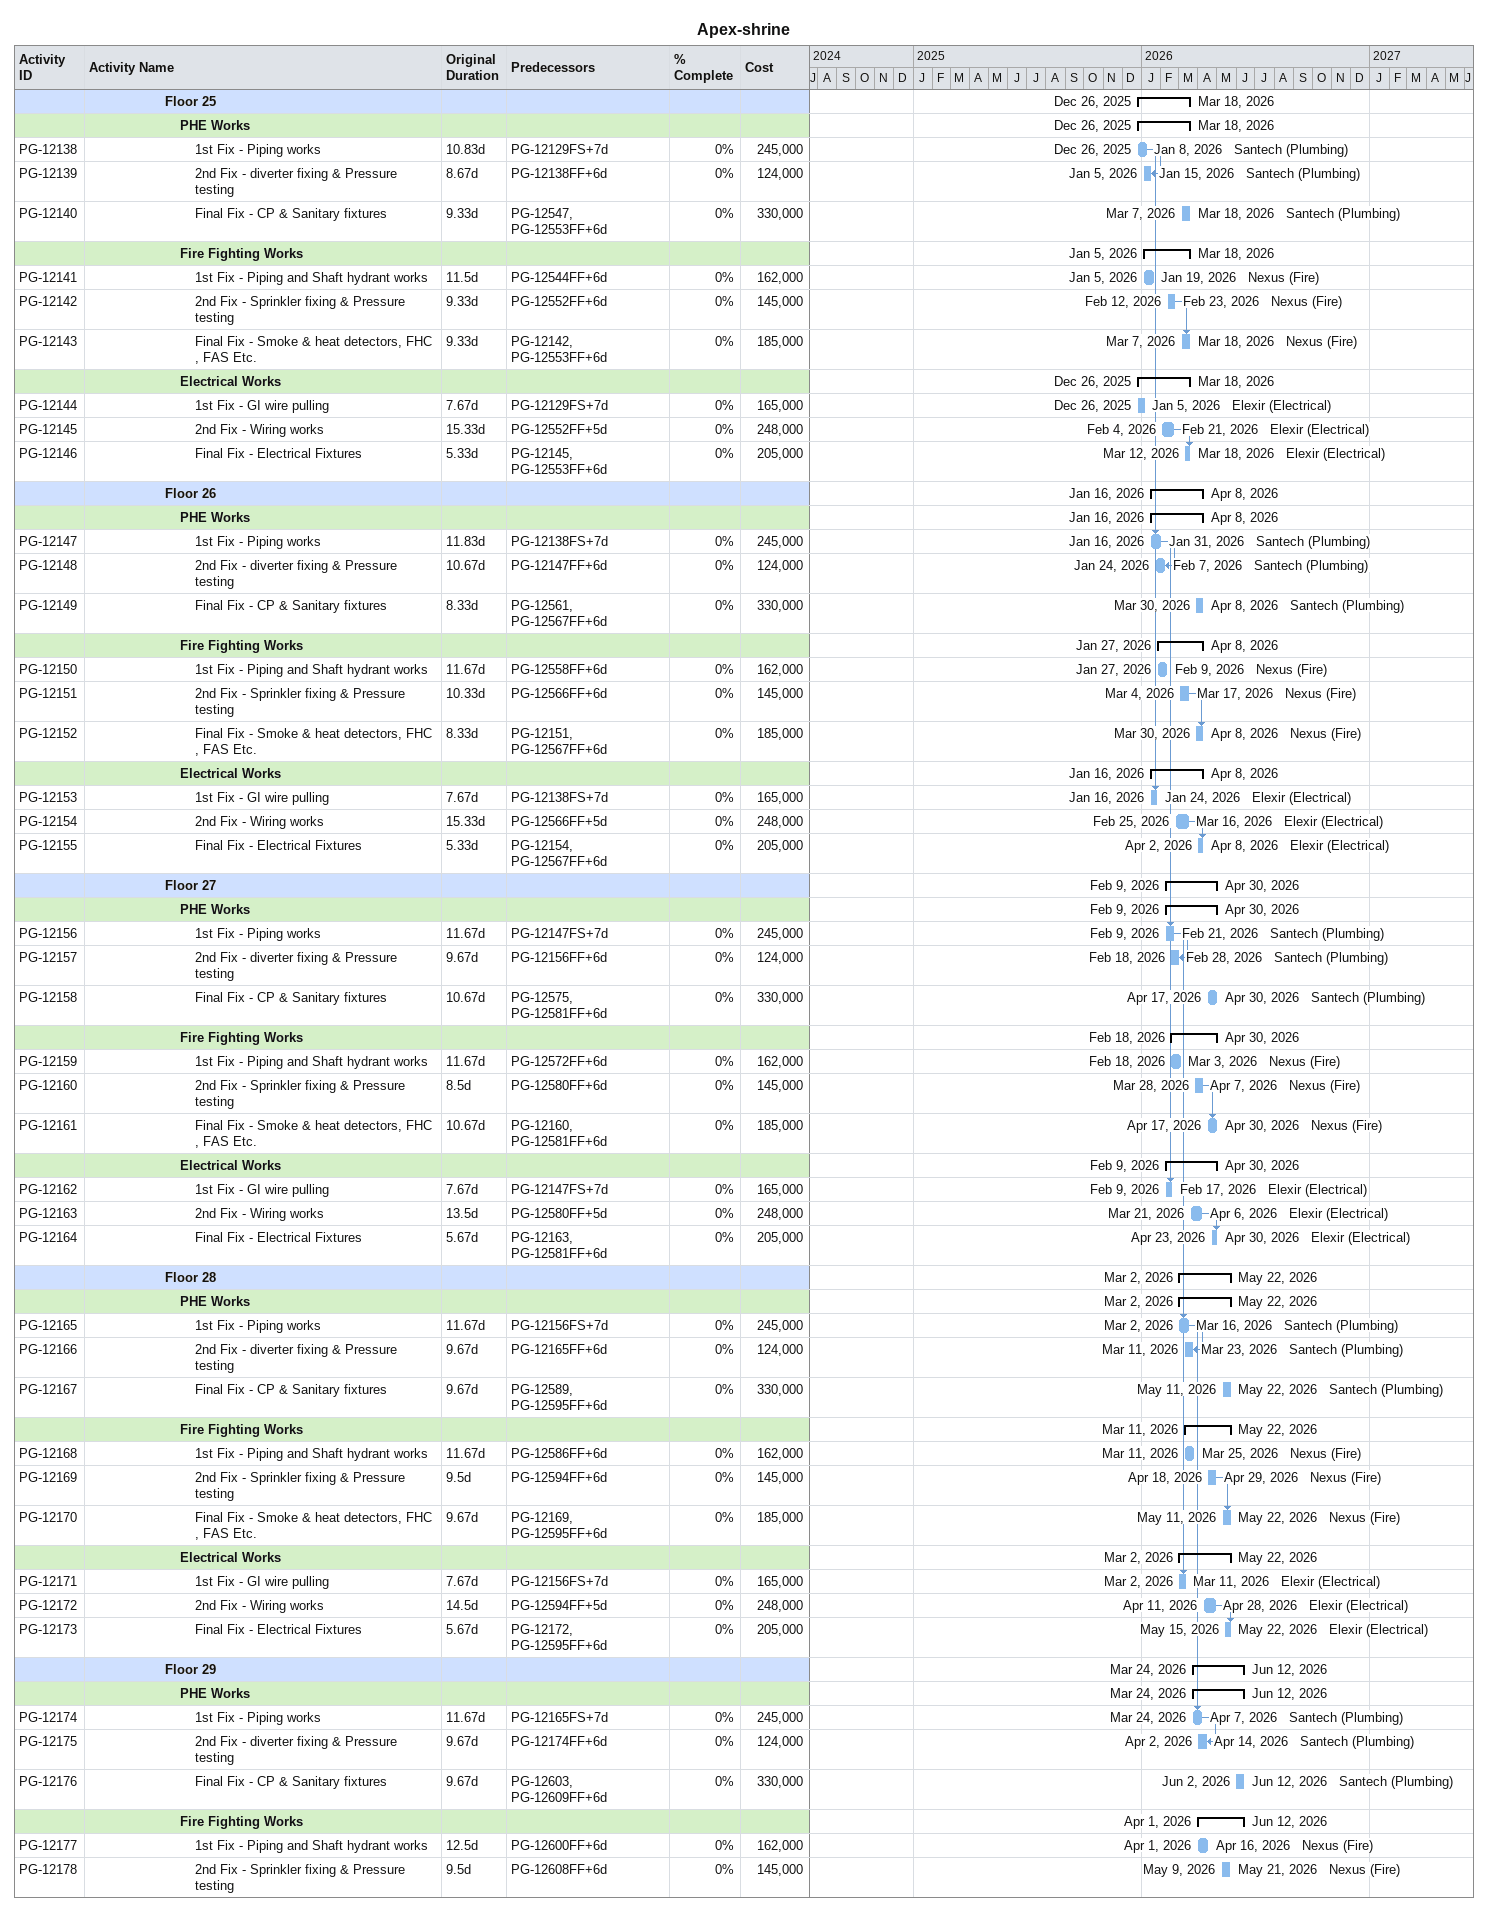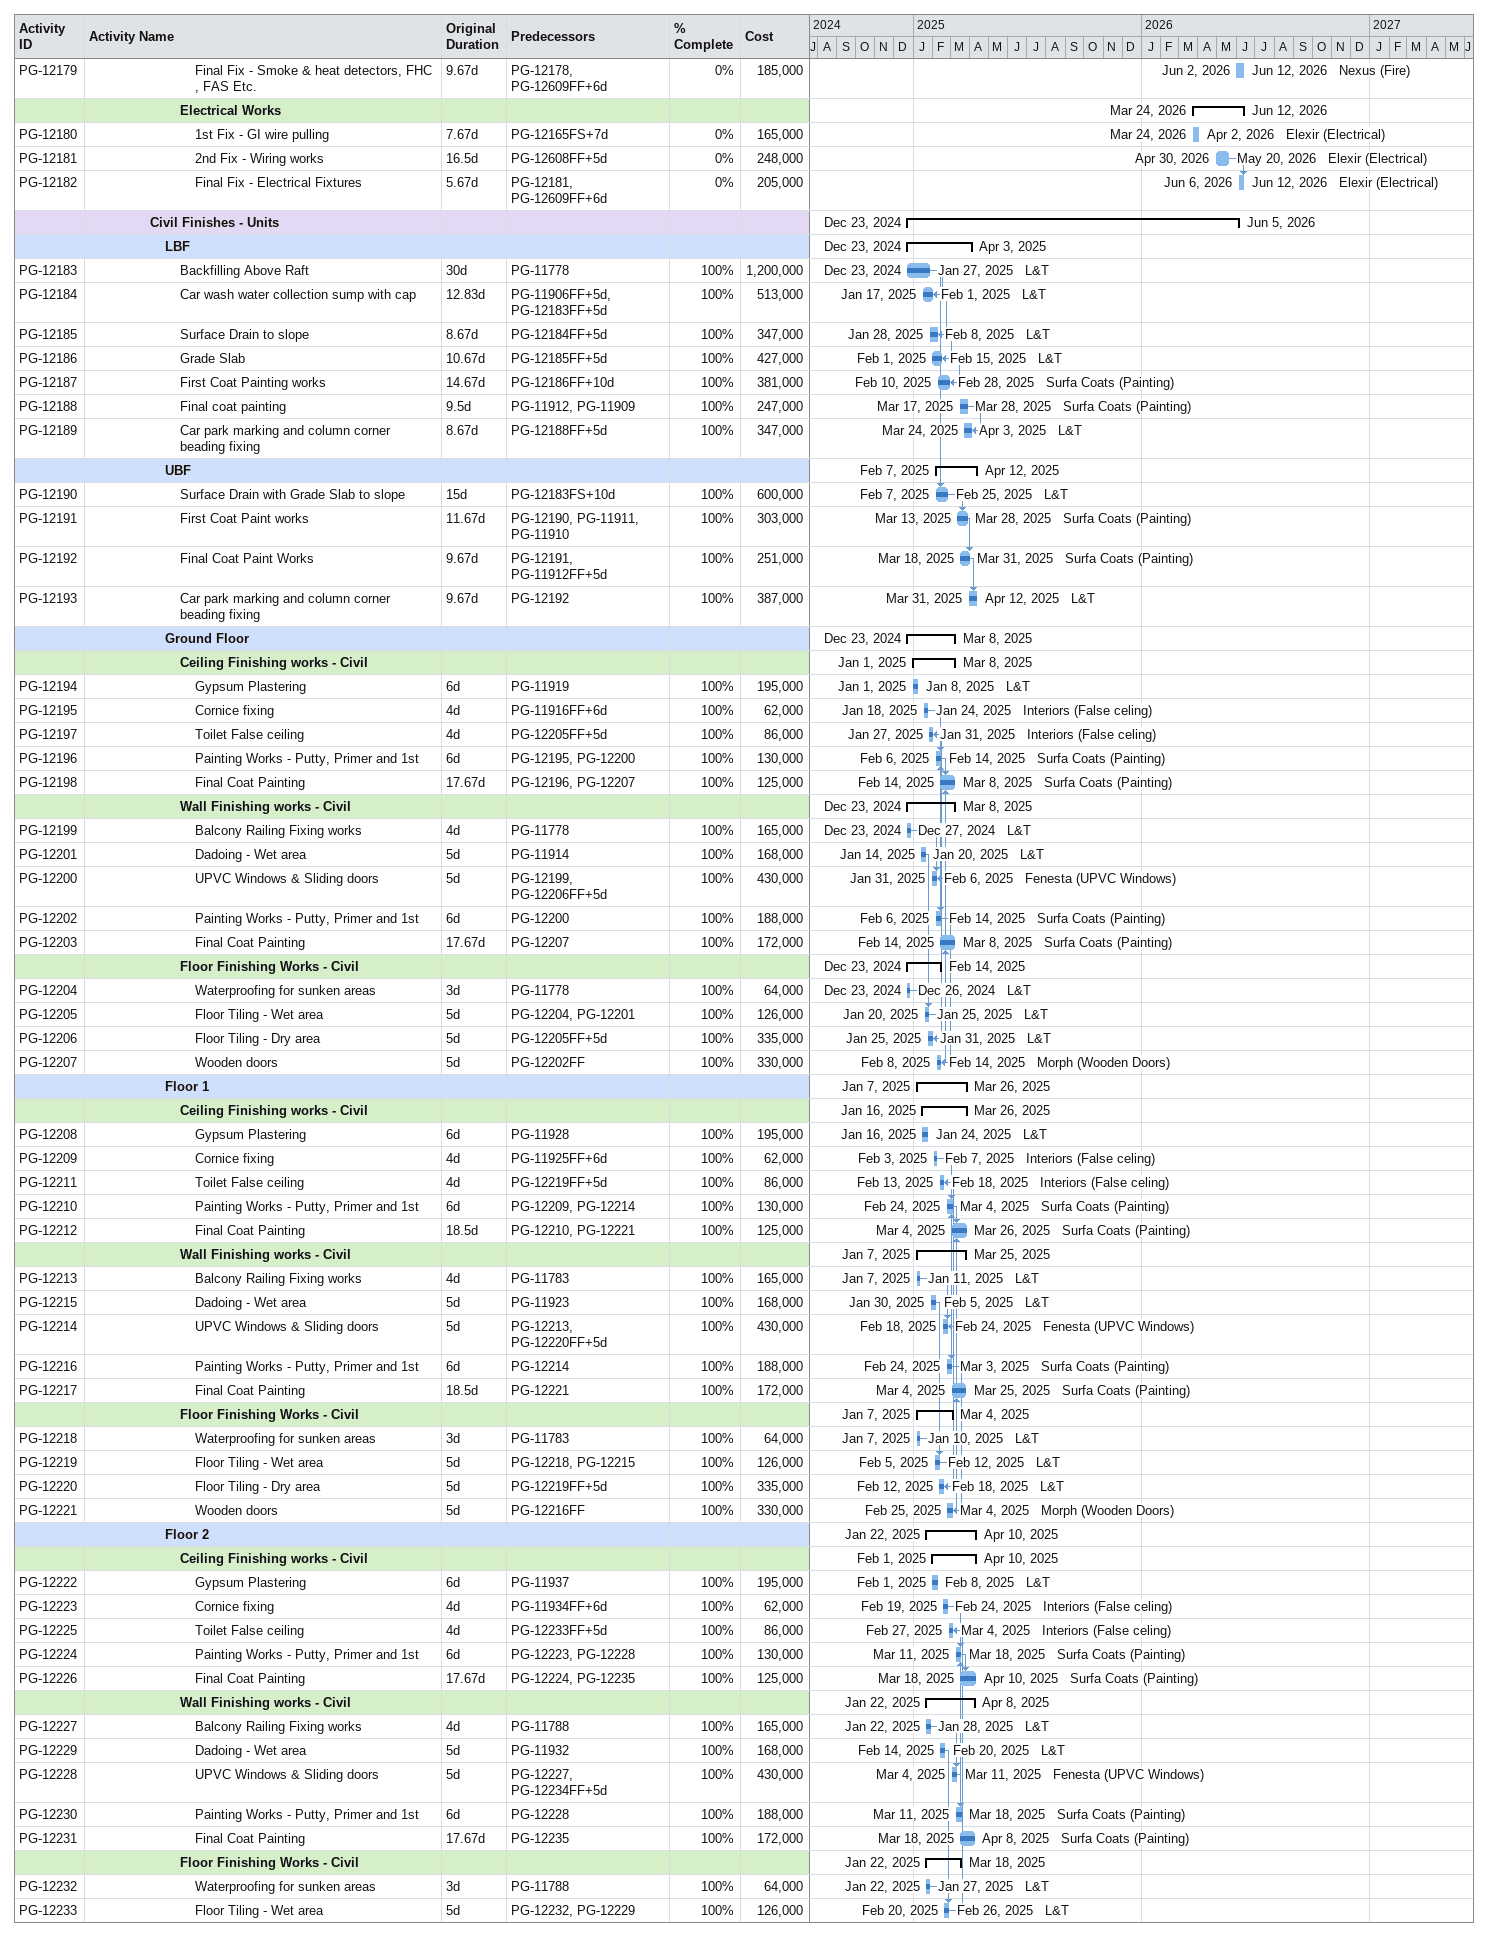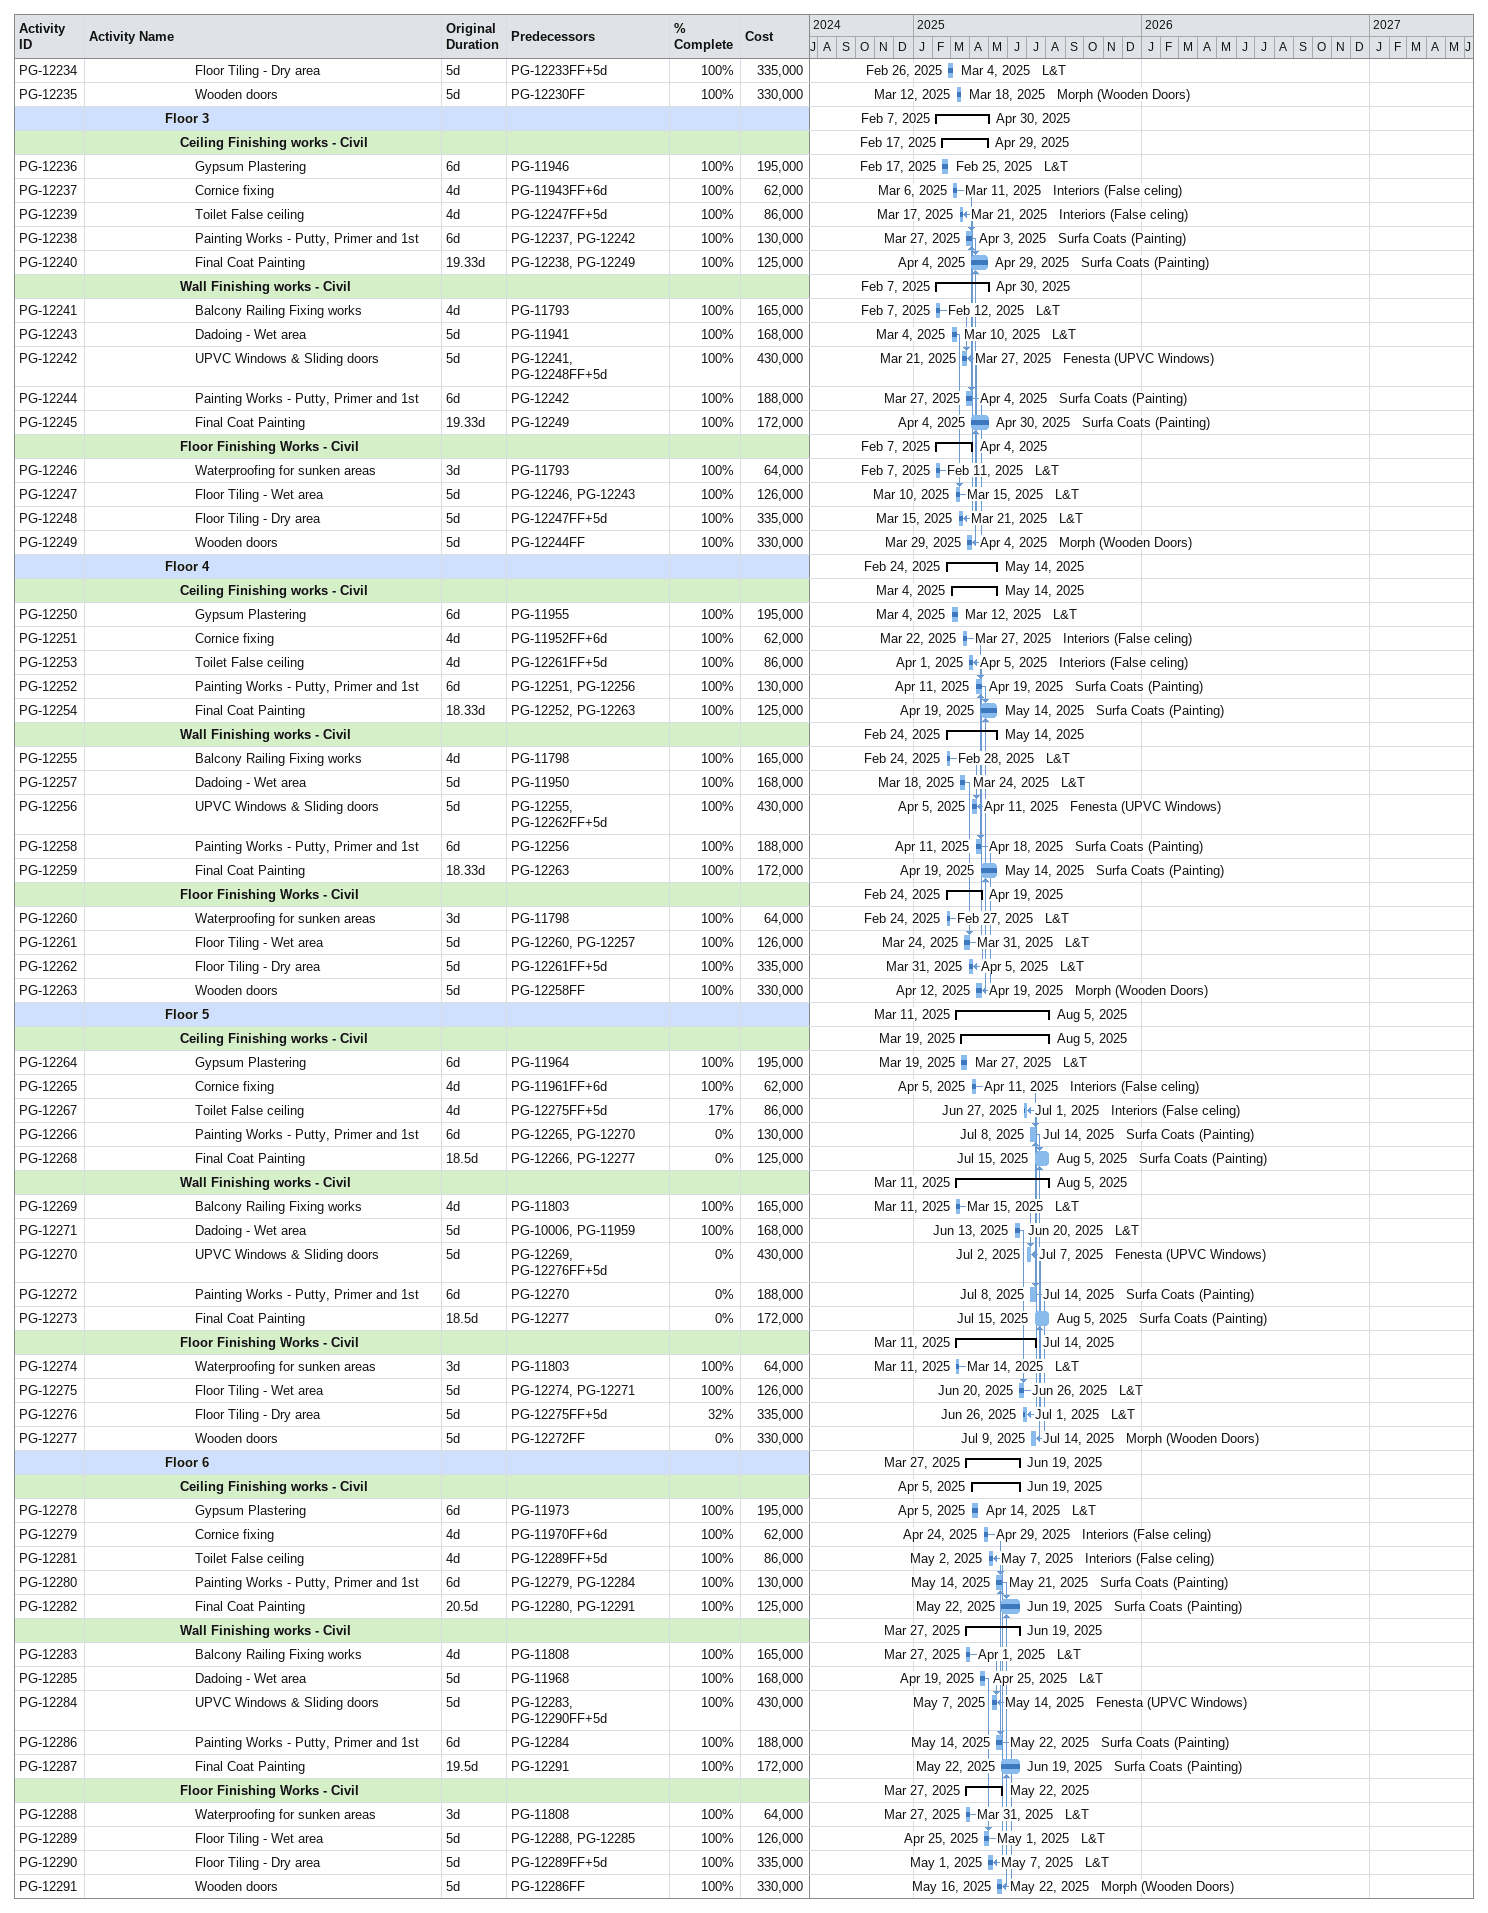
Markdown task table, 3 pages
Apex-shrine

| ID | Level | Task | Original duration | Start | Finish | Predecessors | Resources | % complete | Cost |
|---|---|---|---|---|---|---|---|---|---|
|  | 6 | **Floor 25** |  | 2025-12-26 | 2026-03-18 |  |  |  |  |
|  | 7 | **PHE Works** |  | 2025-12-26 | 2026-03-18 |  |  |  |  |
| PG-12138 | 8 | 1st Fix - Piping works | 10.83d | 2025-12-26 | 2026-01-08 | PG-12129FS+7d | Santech (Plumbing) | 0 | 245000 |
| PG-12139 | 8 | 2nd Fix - diverter fixing & Pressure testing | 8.67d | 2026-01-05 | 2026-01-15 | PG-12138FF+6d | Santech (Plumbing) | 0 | 124000 |
| PG-12140 | 8 | Final Fix - CP & Sanitary fixtures | 9.33d | 2026-03-07 | 2026-03-18 | PG-12547, PG-12553FF+6d | Santech (Plumbing) | 0 | 330000 |
|  | 7 | **Fire Fighting Works** |  | 2026-01-05 | 2026-03-18 |  |  |  |  |
| PG-12141 | 8 | 1st Fix - Piping and Shaft hydrant works | 11.5d | 2026-01-05 | 2026-01-19 | PG-12544FF+6d | Nexus (Fire) | 0 | 162000 |
| PG-12142 | 8 | 2nd Fix - Sprinkler fixing & Pressure testing | 9.33d | 2026-02-12 | 2026-02-23 | PG-12552FF+6d | Nexus (Fire) | 0 | 145000 |
| PG-12143 | 8 | Final Fix - Smoke & heat detectors, FHC , FAS Etc. | 9.33d | 2026-03-07 | 2026-03-18 | PG-12142, PG-12553FF+6d | Nexus (Fire) | 0 | 185000 |
|  | 7 | **Electrical Works** |  | 2025-12-26 | 2026-03-18 |  |  |  |  |
| PG-12144 | 8 | 1st Fix - GI wire pulling | 7.67d | 2025-12-26 | 2026-01-05 | PG-12129FS+7d | Elexir (Electrical) | 0 | 165000 |
| PG-12145 | 8 | 2nd Fix - Wiring works | 15.33d | 2026-02-04 | 2026-02-21 | PG-12552FF+5d | Elexir (Electrical) | 0 | 248000 |
| PG-12146 | 8 | Final Fix - Electrical Fixtures | 5.33d | 2026-03-12 | 2026-03-18 | PG-12145, PG-12553FF+6d | Elexir (Electrical) | 0 | 205000 |
|  | 6 | **Floor 26** |  | 2026-01-16 | 2026-04-08 |  |  |  |  |
|  | 7 | **PHE Works** |  | 2026-01-16 | 2026-04-08 |  |  |  |  |
| PG-12147 | 8 | 1st Fix - Piping works | 11.83d | 2026-01-16 | 2026-01-31 | PG-12138FS+7d | Santech (Plumbing) | 0 | 245000 |
| PG-12148 | 8 | 2nd Fix - diverter fixing & Pressure testing | 10.67d | 2026-01-24 | 2026-02-07 | PG-12147FF+6d | Santech (Plumbing) | 0 | 124000 |
| PG-12149 | 8 | Final Fix - CP & Sanitary fixtures | 8.33d | 2026-03-30 | 2026-04-08 | PG-12561, PG-12567FF+6d | Santech (Plumbing) | 0 | 330000 |
|  | 7 | **Fire Fighting Works** |  | 2026-01-27 | 2026-04-08 |  |  |  |  |
| PG-12150 | 8 | 1st Fix - Piping and Shaft hydrant works | 11.67d | 2026-01-27 | 2026-02-09 | PG-12558FF+6d | Nexus (Fire) | 0 | 162000 |
| PG-12151 | 8 | 2nd Fix - Sprinkler fixing & Pressure testing | 10.33d | 2026-03-04 | 2026-03-17 | PG-12566FF+6d | Nexus (Fire) | 0 | 145000 |
| PG-12152 | 8 | Final Fix - Smoke & heat detectors, FHC , FAS Etc. | 8.33d | 2026-03-30 | 2026-04-08 | PG-12151, PG-12567FF+6d | Nexus (Fire) | 0 | 185000 |
|  | 7 | **Electrical Works** |  | 2026-01-16 | 2026-04-08 |  |  |  |  |
| PG-12153 | 8 | 1st Fix - GI wire pulling | 7.67d | 2026-01-16 | 2026-01-24 | PG-12138FS+7d | Elexir (Electrical) | 0 | 165000 |
| PG-12154 | 8 | 2nd Fix - Wiring works | 15.33d | 2026-02-25 | 2026-03-16 | PG-12566FF+5d | Elexir (Electrical) | 0 | 248000 |
| PG-12155 | 8 | Final Fix - Electrical Fixtures | 5.33d | 2026-04-02 | 2026-04-08 | PG-12154, PG-12567FF+6d | Elexir (Electrical) | 0 | 205000 |
|  | 6 | **Floor 27** |  | 2026-02-09 | 2026-04-30 |  |  |  |  |
|  | 7 | **PHE Works** |  | 2026-02-09 | 2026-04-30 |  |  |  |  |
| PG-12156 | 8 | 1st Fix - Piping works | 11.67d | 2026-02-09 | 2026-02-21 | PG-12147FS+7d | Santech (Plumbing) | 0 | 245000 |
| PG-12157 | 8 | 2nd Fix - diverter fixing & Pressure testing | 9.67d | 2026-02-18 | 2026-02-28 | PG-12156FF+6d | Santech (Plumbing) | 0 | 124000 |
| PG-12158 | 8 | Final Fix - CP & Sanitary fixtures | 10.67d | 2026-04-17 | 2026-04-30 | PG-12575, PG-12581FF+6d | Santech (Plumbing) | 0 | 330000 |
|  | 7 | **Fire Fighting Works** |  | 2026-02-18 | 2026-04-30 |  |  |  |  |
| PG-12159 | 8 | 1st Fix - Piping and Shaft hydrant works | 11.67d | 2026-02-18 | 2026-03-03 | PG-12572FF+6d | Nexus (Fire) | 0 | 162000 |
| PG-12160 | 8 | 2nd Fix - Sprinkler fixing & Pressure testing | 8.5d | 2026-03-28 | 2026-04-07 | PG-12580FF+6d | Nexus (Fire) | 0 | 145000 |
| PG-12161 | 8 | Final Fix - Smoke & heat detectors, FHC , FAS Etc. | 10.67d | 2026-04-17 | 2026-04-30 | PG-12160, PG-12581FF+6d | Nexus (Fire) | 0 | 185000 |
|  | 7 | **Electrical Works** |  | 2026-02-09 | 2026-04-30 |  |  |  |  |
| PG-12162 | 8 | 1st Fix - GI wire pulling | 7.67d | 2026-02-09 | 2026-02-17 | PG-12147FS+7d | Elexir (Electrical) | 0 | 165000 |
| PG-12163 | 8 | 2nd Fix - Wiring works | 13.5d | 2026-03-21 | 2026-04-06 | PG-12580FF+5d | Elexir (Electrical) | 0 | 248000 |
| PG-12164 | 8 | Final Fix - Electrical Fixtures | 5.67d | 2026-04-23 | 2026-04-30 | PG-12163, PG-12581FF+6d | Elexir (Electrical) | 0 | 205000 |
|  | 6 | **Floor 28** |  | 2026-03-02 | 2026-05-22 |  |  |  |  |
|  | 7 | **PHE Works** |  | 2026-03-02 | 2026-05-22 |  |  |  |  |
| PG-12165 | 8 | 1st Fix - Piping works | 11.67d | 2026-03-02 | 2026-03-16 | PG-12156FS+7d | Santech (Plumbing) | 0 | 245000 |
| PG-12166 | 8 | 2nd Fix - diverter fixing & Pressure testing | 9.67d | 2026-03-11 | 2026-03-23 | PG-12165FF+6d | Santech (Plumbing) | 0 | 124000 |
| PG-12167 | 8 | Final Fix - CP & Sanitary fixtures | 9.67d | 2026-05-11 | 2026-05-22 | PG-12589, PG-12595FF+6d | Santech (Plumbing) | 0 | 330000 |
|  | 7 | **Fire Fighting Works** |  | 2026-03-11 | 2026-05-22 |  |  |  |  |
| PG-12168 | 8 | 1st Fix - Piping and Shaft hydrant works | 11.67d | 2026-03-11 | 2026-03-25 | PG-12586FF+6d | Nexus (Fire) | 0 | 162000 |
| PG-12169 | 8 | 2nd Fix - Sprinkler fixing & Pressure testing | 9.5d | 2026-04-18 | 2026-04-29 | PG-12594FF+6d | Nexus (Fire) | 0 | 145000 |
| PG-12170 | 8 | Final Fix - Smoke & heat detectors, FHC , FAS Etc. | 9.67d | 2026-05-11 | 2026-05-22 | PG-12169, PG-12595FF+6d | Nexus (Fire) | 0 | 185000 |
|  | 7 | **Electrical Works** |  | 2026-03-02 | 2026-05-22 |  |  |  |  |
| PG-12171 | 8 | 1st Fix - GI wire pulling | 7.67d | 2026-03-02 | 2026-03-11 | PG-12156FS+7d | Elexir (Electrical) | 0 | 165000 |
| PG-12172 | 8 | 2nd Fix - Wiring works | 14.5d | 2026-04-11 | 2026-04-28 | PG-12594FF+5d | Elexir (Electrical) | 0 | 248000 |
| PG-12173 | 8 | Final Fix - Electrical Fixtures | 5.67d | 2026-05-15 | 2026-05-22 | PG-12172, PG-12595FF+6d | Elexir (Electrical) | 0 | 205000 |
|  | 6 | **Floor 29** |  | 2026-03-24 | 2026-06-12 |  |  |  |  |
|  | 7 | **PHE Works** |  | 2026-03-24 | 2026-06-12 |  |  |  |  |
| PG-12174 | 8 | 1st Fix - Piping works | 11.67d | 2026-03-24 | 2026-04-07 | PG-12165FS+7d | Santech (Plumbing) | 0 | 245000 |
| PG-12175 | 8 | 2nd Fix - diverter fixing & Pressure testing | 9.67d | 2026-04-02 | 2026-04-14 | PG-12174FF+6d | Santech (Plumbing) | 0 | 124000 |
| PG-12176 | 8 | Final Fix - CP & Sanitary fixtures | 9.67d | 2026-06-02 | 2026-06-12 | PG-12603, PG-12609FF+6d | Santech (Plumbing) | 0 | 330000 |
|  | 7 | **Fire Fighting Works** |  | 2026-04-01 | 2026-06-12 |  |  |  |  |
| PG-12177 | 8 | 1st Fix - Piping and Shaft hydrant works | 12.5d | 2026-04-01 | 2026-04-16 | PG-12600FF+6d | Nexus (Fire) | 0 | 162000 |
| PG-12178 | 8 | 2nd Fix - Sprinkler fixing & Pressure testing | 9.5d | 2026-05-09 | 2026-05-21 | PG-12608FF+6d | Nexus (Fire) | 0 | 145000 |
| PG-12179 | 8 | Final Fix - Smoke & heat detectors, FHC , FAS Etc. | 9.67d | 2026-06-02 | 2026-06-12 | PG-12178, PG-12609FF+6d | Nexus (Fire) | 0 | 185000 |
|  | 7 | **Electrical Works** |  | 2026-03-24 | 2026-06-12 |  |  |  |  |
| PG-12180 | 8 | 1st Fix - GI wire pulling | 7.67d | 2026-03-24 | 2026-04-02 | PG-12165FS+7d | Elexir (Electrical) | 0 | 165000 |
| PG-12181 | 8 | 2nd Fix - Wiring works | 16.5d | 2026-04-30 | 2026-05-20 | PG-12608FF+5d | Elexir (Electrical) | 0 | 248000 |
| PG-12182 | 8 | Final Fix - Electrical Fixtures | 5.67d | 2026-06-06 | 2026-06-12 | PG-12181, PG-12609FF+6d | Elexir (Electrical) | 0 | 205000 |
|  | 5 | **Civil Finishes - Units** |  | 2024-12-23 | 2026-06-05 |  |  |  |  |
|  | 6 | **LBF** |  | 2024-12-23 | 2025-04-03 |  |  |  |  |
| PG-12183 | 7 | Backfilling Above Raft | 30d | 2024-12-23 | 2025-01-27 | PG-11778 | L&T | 100 | 1200000 |
| PG-12184 | 7 | Car wash water collection sump with cap | 12.83d | 2025-01-17 | 2025-02-01 | PG-11906FF+5d, PG-12183FF+5d | L&T | 100 | 513000 |
| PG-12185 | 7 | Surface Drain to slope | 8.67d | 2025-01-28 | 2025-02-08 | PG-12184FF+5d | L&T | 100 | 347000 |
| PG-12186 | 7 | Grade Slab | 10.67d | 2025-02-01 | 2025-02-15 | PG-12185FF+5d | L&T | 100 | 427000 |
| PG-12187 | 7 | First Coat Painting works | 14.67d | 2025-02-10 | 2025-02-28 | PG-12186FF+10d | Surfa Coats (Painting) | 100 | 381000 |
| PG-12188 | 7 | Final coat painting | 9.5d | 2025-03-17 | 2025-03-28 | PG-11912, PG-11909 | Surfa Coats (Painting) | 100 | 247000 |
| PG-12189 | 7 | Car park marking and column corner beading fixing | 8.67d | 2025-03-24 | 2025-04-03 | PG-12188FF+5d | L&T | 100 | 347000 |
|  | 6 | **UBF** |  | 2025-02-07 | 2025-04-12 |  |  |  |  |
| PG-12190 | 7 | Surface Drain with Grade Slab to slope | 15d | 2025-02-07 | 2025-02-25 | PG-12183FS+10d | L&T | 100 | 600000 |
| PG-12191 | 7 | First Coat Paint works | 11.67d | 2025-03-13 | 2025-03-28 | PG-12190, PG-11911, PG-11910 | Surfa Coats (Painting) | 100 | 303000 |
| PG-12192 | 7 | Final Coat Paint Works | 9.67d | 2025-03-18 | 2025-03-31 | PG-12191, PG-11912FF+5d | Surfa Coats (Painting) | 100 | 251000 |
| PG-12193 | 7 | Car park marking and column corner beading fixing | 9.67d | 2025-03-31 | 2025-04-12 | PG-12192 | L&T | 100 | 387000 |
|  | 6 | **Ground Floor** |  | 2024-12-23 | 2025-03-08 |  |  |  |  |
|  | 7 | **Ceiling Finishing works - Civil** |  | 2025-01-01 | 2025-03-08 |  |  |  |  |
| PG-12194 | 8 | Gypsum Plastering | 6d | 2025-01-01 | 2025-01-08 | PG-11919 | L&T | 100 | 195000 |
| PG-12195 | 8 | Cornice fixing | 4d | 2025-01-18 | 2025-01-24 | PG-11916FF+6d | Interiors (False celing) | 100 | 62000 |
| PG-12197 | 8 | Toilet False ceiling | 4d | 2025-01-27 | 2025-01-31 | PG-12205FF+5d | Interiors (False celing) | 100 | 86000 |
| PG-12196 | 8 | Painting Works - Putty, Primer and 1st | 6d | 2025-02-06 | 2025-02-14 | PG-12195, PG-12200 | Surfa Coats (Painting) | 100 | 130000 |
| PG-12198 | 8 | Final Coat Painting | 17.67d | 2025-02-14 | 2025-03-08 | PG-12196, PG-12207 | Surfa Coats (Painting) | 100 | 125000 |
|  | 7 | **Wall Finishing works - Civil** |  | 2024-12-23 | 2025-03-08 |  |  |  |  |
| PG-12199 | 8 | Balcony Railing Fixing works | 4d | 2024-12-23 | 2024-12-27 | PG-11778 | L&T | 100 | 165000 |
| PG-12201 | 8 | Dadoing - Wet area | 5d | 2025-01-14 | 2025-01-20 | PG-11914 | L&T | 100 | 168000 |
| PG-12200 | 8 | UPVC Windows & Sliding doors | 5d | 2025-01-31 | 2025-02-06 | PG-12199, PG-12206FF+5d | Fenesta (UPVC Windows) | 100 | 430000 |
| PG-12202 | 8 | Painting Works - Putty, Primer and 1st | 6d | 2025-02-06 | 2025-02-14 | PG-12200 | Surfa Coats (Painting) | 100 | 188000 |
| PG-12203 | 8 | Final Coat Painting | 17.67d | 2025-02-14 | 2025-03-08 | PG-12207 | Surfa Coats (Painting) | 100 | 172000 |
|  | 7 | **Floor Finishing Works - Civil** |  | 2024-12-23 | 2025-02-14 |  |  |  |  |
| PG-12204 | 8 | Waterproofing for sunken areas | 3d | 2024-12-23 | 2024-12-26 | PG-11778 | L&T | 100 | 64000 |
| PG-12205 | 8 | Floor Tiling - Wet area | 5d | 2025-01-20 | 2025-01-25 | PG-12204, PG-12201 | L&T | 100 | 126000 |
| PG-12206 | 8 | Floor Tiling - Dry area | 5d | 2025-01-25 | 2025-01-31 | PG-12205FF+5d | L&T | 100 | 335000 |
| PG-12207 | 8 | Wooden doors | 5d | 2025-02-08 | 2025-02-14 | PG-12202FF | Morph (Wooden Doors) | 100 | 330000 |
|  | 6 | **Floor 1** |  | 2025-01-07 | 2025-03-26 |  |  |  |  |
|  | 7 | **Ceiling Finishing works - Civil** |  | 2025-01-16 | 2025-03-26 |  |  |  |  |
| PG-12208 | 8 | Gypsum Plastering | 6d | 2025-01-16 | 2025-01-24 | PG-11928 | L&T | 100 | 195000 |
| PG-12209 | 8 | Cornice fixing | 4d | 2025-02-03 | 2025-02-07 | PG-11925FF+6d | Interiors (False celing) | 100 | 62000 |
| PG-12211 | 8 | Toilet False ceiling | 4d | 2025-02-13 | 2025-02-18 | PG-12219FF+5d | Interiors (False celing) | 100 | 86000 |
| PG-12210 | 8 | Painting Works - Putty, Primer and 1st | 6d | 2025-02-24 | 2025-03-04 | PG-12209, PG-12214 | Surfa Coats (Painting) | 100 | 130000 |
| PG-12212 | 8 | Final Coat Painting | 18.5d | 2025-03-04 | 2025-03-26 | PG-12210, PG-12221 | Surfa Coats (Painting) | 100 | 125000 |
|  | 7 | **Wall Finishing works - Civil** |  | 2025-01-07 | 2025-03-25 |  |  |  |  |
| PG-12213 | 8 | Balcony Railing Fixing works | 4d | 2025-01-07 | 2025-01-11 | PG-11783 | L&T | 100 | 165000 |
| PG-12215 | 8 | Dadoing - Wet area | 5d | 2025-01-30 | 2025-02-05 | PG-11923 | L&T | 100 | 168000 |
| PG-12214 | 8 | UPVC Windows & Sliding doors | 5d | 2025-02-18 | 2025-02-24 | PG-12213, PG-12220FF+5d | Fenesta (UPVC Windows) | 100 | 430000 |
| PG-12216 | 8 | Painting Works - Putty, Primer and 1st | 6d | 2025-02-24 | 2025-03-03 | PG-12214 | Surfa Coats (Painting) | 100 | 188000 |
| PG-12217 | 8 | Final Coat Painting | 18.5d | 2025-03-04 | 2025-03-25 | PG-12221 | Surfa Coats (Painting) | 100 | 172000 |
|  | 7 | **Floor Finishing Works - Civil** |  | 2025-01-07 | 2025-03-04 |  |  |  |  |
| PG-12218 | 8 | Waterproofing for sunken areas | 3d | 2025-01-07 | 2025-01-10 | PG-11783 | L&T | 100 | 64000 |
| PG-12219 | 8 | Floor Tiling - Wet area | 5d | 2025-02-05 | 2025-02-12 | PG-12218, PG-12215 | L&T | 100 | 126000 |
| PG-12220 | 8 | Floor Tiling - Dry area | 5d | 2025-02-12 | 2025-02-18 | PG-12219FF+5d | L&T | 100 | 335000 |
| PG-12221 | 8 | Wooden doors | 5d | 2025-02-25 | 2025-03-04 | PG-12216FF | Morph (Wooden Doors) | 100 | 330000 |
|  | 6 | **Floor 2** |  | 2025-01-22 | 2025-04-10 |  |  |  |  |
|  | 7 | **Ceiling Finishing works - Civil** |  | 2025-02-01 | 2025-04-10 |  |  |  |  |
| PG-12222 | 8 | Gypsum Plastering | 6d | 2025-02-01 | 2025-02-08 | PG-11937 | L&T | 100 | 195000 |
| PG-12223 | 8 | Cornice fixing | 4d | 2025-02-19 | 2025-02-24 | PG-11934FF+6d | Interiors (False celing) | 100 | 62000 |
| PG-12225 | 8 | Toilet False ceiling | 4d | 2025-02-27 | 2025-03-04 | PG-12233FF+5d | Interiors (False celing) | 100 | 86000 |
| PG-12224 | 8 | Painting Works - Putty, Primer and 1st | 6d | 2025-03-11 | 2025-03-18 | PG-12223, PG-12228 | Surfa Coats (Painting) | 100 | 130000 |
| PG-12226 | 8 | Final Coat Painting | 17.67d | 2025-03-18 | 2025-04-10 | PG-12224, PG-12235 | Surfa Coats (Painting) | 100 | 125000 |
|  | 7 | **Wall Finishing works - Civil** |  | 2025-01-22 | 2025-04-08 |  |  |  |  |
| PG-12227 | 8 | Balcony Railing Fixing works | 4d | 2025-01-22 | 2025-01-28 | PG-11788 | L&T | 100 | 165000 |
| PG-12229 | 8 | Dadoing - Wet area | 5d | 2025-02-14 | 2025-02-20 | PG-11932 | L&T | 100 | 168000 |
| PG-12228 | 8 | UPVC Windows & Sliding doors | 5d | 2025-03-04 | 2025-03-11 | PG-12227, PG-12234FF+5d | Fenesta (UPVC Windows) | 100 | 430000 |
| PG-12230 | 8 | Painting Works - Putty, Primer and 1st | 6d | 2025-03-11 | 2025-03-18 | PG-12228 | Surfa Coats (Painting) | 100 | 188000 |
| PG-12231 | 8 | Final Coat Painting | 17.67d | 2025-03-18 | 2025-04-08 | PG-12235 | Surfa Coats (Painting) | 100 | 172000 |
|  | 7 | **Floor Finishing Works - Civil** |  | 2025-01-22 | 2025-03-18 |  |  |  |  |
| PG-12232 | 8 | Waterproofing for sunken areas | 3d | 2025-01-22 | 2025-01-27 | PG-11788 | L&T | 100 | 64000 |
| PG-12233 | 8 | Floor Tiling - Wet area | 5d | 2025-02-20 | 2025-02-26 | PG-12232, PG-12229 | L&T | 100 | 126000 |
| PG-12234 | 8 | Floor Tiling - Dry area | 5d | 2025-02-26 | 2025-03-04 | PG-12233FF+5d | L&T | 100 | 335000 |
| PG-12235 | 8 | Wooden doors | 5d | 2025-03-12 | 2025-03-18 | PG-12230FF | Morph (Wooden Doors) | 100 | 330000 |
|  | 6 | **Floor 3** |  | 2025-02-07 | 2025-04-30 |  |  |  |  |
|  | 7 | **Ceiling Finishing works - Civil** |  | 2025-02-17 | 2025-04-29 |  |  |  |  |
| PG-12236 | 8 | Gypsum Plastering | 6d | 2025-02-17 | 2025-02-25 | PG-11946 | L&T | 100 | 195000 |
| PG-12237 | 8 | Cornice fixing | 4d | 2025-03-06 | 2025-03-11 | PG-11943FF+6d | Interiors (False celing) | 100 | 62000 |
| PG-12239 | 8 | Toilet False ceiling | 4d | 2025-03-17 | 2025-03-21 | PG-12247FF+5d | Interiors (False celing) | 100 | 86000 |
| PG-12238 | 8 | Painting Works - Putty, Primer and 1st | 6d | 2025-03-27 | 2025-04-03 | PG-12237, PG-12242 | Surfa Coats (Painting) | 100 | 130000 |
| PG-12240 | 8 | Final Coat Painting | 19.33d | 2025-04-04 | 2025-04-29 | PG-12238, PG-12249 | Surfa Coats (Painting) | 100 | 125000 |
|  | 7 | **Wall Finishing works - Civil** |  | 2025-02-07 | 2025-04-30 |  |  |  |  |
| PG-12241 | 8 | Balcony Railing Fixing works | 4d | 2025-02-07 | 2025-02-12 | PG-11793 | L&T | 100 | 165000 |
| PG-12243 | 8 | Dadoing - Wet area | 5d | 2025-03-04 | 2025-03-10 | PG-11941 | L&T | 100 | 168000 |
| PG-12242 | 8 | UPVC Windows & Sliding doors | 5d | 2025-03-21 | 2025-03-27 | PG-12241, PG-12248FF+5d | Fenesta (UPVC Windows) | 100 | 430000 |
| PG-12244 | 8 | Painting Works - Putty, Primer and 1st | 6d | 2025-03-27 | 2025-04-04 | PG-12242 | Surfa Coats (Painting) | 100 | 188000 |
| PG-12245 | 8 | Final Coat Painting | 19.33d | 2025-04-04 | 2025-04-30 | PG-12249 | Surfa Coats (Painting) | 100 | 172000 |
|  | 7 | **Floor Finishing Works - Civil** |  | 2025-02-07 | 2025-04-04 |  |  |  |  |
| PG-12246 | 8 | Waterproofing for sunken areas | 3d | 2025-02-07 | 2025-02-11 | PG-11793 | L&T | 100 | 64000 |
| PG-12247 | 8 | Floor Tiling - Wet area | 5d | 2025-03-10 | 2025-03-15 | PG-12246, PG-12243 | L&T | 100 | 126000 |
| PG-12248 | 8 | Floor Tiling - Dry area | 5d | 2025-03-15 | 2025-03-21 | PG-12247FF+5d | L&T | 100 | 335000 |
| PG-12249 | 8 | Wooden doors | 5d | 2025-03-29 | 2025-04-04 | PG-12244FF | Morph (Wooden Doors) | 100 | 330000 |
|  | 6 | **Floor 4** |  | 2025-02-24 | 2025-05-14 |  |  |  |  |
|  | 7 | **Ceiling Finishing works - Civil** |  | 2025-03-04 | 2025-05-14 |  |  |  |  |
| PG-12250 | 8 | Gypsum Plastering | 6d | 2025-03-04 | 2025-03-12 | PG-11955 | L&T | 100 | 195000 |
| PG-12251 | 8 | Cornice fixing | 4d | 2025-03-22 | 2025-03-27 | PG-11952FF+6d | Interiors (False celing) | 100 | 62000 |
| PG-12253 | 8 | Toilet False ceiling | 4d | 2025-04-01 | 2025-04-05 | PG-12261FF+5d | Interiors (False celing) | 100 | 86000 |
| PG-12252 | 8 | Painting Works - Putty, Primer and 1st | 6d | 2025-04-11 | 2025-04-19 | PG-12251, PG-12256 | Surfa Coats (Painting) | 100 | 130000 |
| PG-12254 | 8 | Final Coat Painting | 18.33d | 2025-04-19 | 2025-05-14 | PG-12252, PG-12263 | Surfa Coats (Painting) | 100 | 125000 |
|  | 7 | **Wall Finishing works - Civil** |  | 2025-02-24 | 2025-05-14 |  |  |  |  |
| PG-12255 | 8 | Balcony Railing Fixing works | 4d | 2025-02-24 | 2025-02-28 | PG-11798 | L&T | 100 | 165000 |
| PG-12257 | 8 | Dadoing - Wet area | 5d | 2025-03-18 | 2025-03-24 | PG-11950 | L&T | 100 | 168000 |
| PG-12256 | 8 | UPVC Windows & Sliding doors | 5d | 2025-04-05 | 2025-04-11 | PG-12255, PG-12262FF+5d | Fenesta (UPVC Windows) | 100 | 430000 |
| PG-12258 | 8 | Painting Works - Putty, Primer and 1st | 6d | 2025-04-11 | 2025-04-18 | PG-12256 | Surfa Coats (Painting) | 100 | 188000 |
| PG-12259 | 8 | Final Coat Painting | 18.33d | 2025-04-19 | 2025-05-14 | PG-12263 | Surfa Coats (Painting) | 100 | 172000 |
|  | 7 | **Floor Finishing Works - Civil** |  | 2025-02-24 | 2025-04-19 |  |  |  |  |
| PG-12260 | 8 | Waterproofing for sunken areas | 3d | 2025-02-24 | 2025-02-27 | PG-11798 | L&T | 100 | 64000 |
| PG-12261 | 8 | Floor Tiling - Wet area | 5d | 2025-03-24 | 2025-03-31 | PG-12260, PG-12257 | L&T | 100 | 126000 |
| PG-12262 | 8 | Floor Tiling - Dry area | 5d | 2025-03-31 | 2025-04-05 | PG-12261FF+5d | L&T | 100 | 335000 |
| PG-12263 | 8 | Wooden doors | 5d | 2025-04-12 | 2025-04-19 | PG-12258FF | Morph (Wooden Doors) | 100 | 330000 |
|  | 6 | **Floor 5** |  | 2025-03-11 | 2025-08-05 |  |  |  |  |
|  | 7 | **Ceiling Finishing works - Civil** |  | 2025-03-19 | 2025-08-05 |  |  |  |  |
| PG-12264 | 8 | Gypsum Plastering | 6d | 2025-03-19 | 2025-03-27 | PG-11964 | L&T | 100 | 195000 |
| PG-12265 | 8 | Cornice fixing | 4d | 2025-04-05 | 2025-04-11 | PG-11961FF+6d | Interiors (False celing) | 100 | 62000 |
| PG-12267 | 8 | Toilet False ceiling | 4d | 2025-06-27 | 2025-07-01 | PG-12275FF+5d | Interiors (False celing) | 17 | 86000 |
| PG-12266 | 8 | Painting Works - Putty, Primer and 1st | 6d | 2025-07-08 | 2025-07-14 | PG-12265, PG-12270 | Surfa Coats (Painting) | 0 | 130000 |
| PG-12268 | 8 | Final Coat Painting | 18.5d | 2025-07-15 | 2025-08-05 | PG-12266, PG-12277 | Surfa Coats (Painting) | 0 | 125000 |
|  | 7 | **Wall Finishing works - Civil** |  | 2025-03-11 | 2025-08-05 |  |  |  |  |
| PG-12269 | 8 | Balcony Railing Fixing works | 4d | 2025-03-11 | 2025-03-15 | PG-11803 | L&T | 100 | 165000 |
| PG-12271 | 8 | Dadoing - Wet area | 5d | 2025-06-13 | 2025-06-20 | PG-10006, PG-11959 | L&T | 100 | 168000 |
| PG-12270 | 8 | UPVC Windows & Sliding doors | 5d | 2025-07-02 | 2025-07-07 | PG-12269, PG-12276FF+5d | Fenesta (UPVC Windows) | 0 | 430000 |
| PG-12272 | 8 | Painting Works - Putty, Primer and 1st | 6d | 2025-07-08 | 2025-07-14 | PG-12270 | Surfa Coats (Painting) | 0 | 188000 |
| PG-12273 | 8 | Final Coat Painting | 18.5d | 2025-07-15 | 2025-08-05 | PG-12277 | Surfa Coats (Painting) | 0 | 172000 |
|  | 7 | **Floor Finishing Works - Civil** |  | 2025-03-11 | 2025-07-14 |  |  |  |  |
| PG-12274 | 8 | Waterproofing for sunken areas | 3d | 2025-03-11 | 2025-03-14 | PG-11803 | L&T | 100 | 64000 |
| PG-12275 | 8 | Floor Tiling - Wet area | 5d | 2025-06-20 | 2025-06-26 | PG-12274, PG-12271 | L&T | 100 | 126000 |
| PG-12276 | 8 | Floor Tiling - Dry area | 5d | 2025-06-26 | 2025-07-01 | PG-12275FF+5d | L&T | 32 | 335000 |
| PG-12277 | 8 | Wooden doors | 5d | 2025-07-09 | 2025-07-14 | PG-12272FF | Morph (Wooden Doors) | 0 | 330000 |
|  | 6 | **Floor 6** |  | 2025-03-27 | 2025-06-19 |  |  |  |  |
|  | 7 | **Ceiling Finishing works - Civil** |  | 2025-04-05 | 2025-06-19 |  |  |  |  |
| PG-12278 | 8 | Gypsum Plastering | 6d | 2025-04-05 | 2025-04-14 | PG-11973 | L&T | 100 | 195000 |
| PG-12279 | 8 | Cornice fixing | 4d | 2025-04-24 | 2025-04-29 | PG-11970FF+6d | Interiors (False celing) | 100 | 62000 |
| PG-12281 | 8 | Toilet False ceiling | 4d | 2025-05-02 | 2025-05-07 | PG-12289FF+5d | Interiors (False celing) | 100 | 86000 |
| PG-12280 | 8 | Painting Works - Putty, Primer and 1st | 6d | 2025-05-14 | 2025-05-21 | PG-12279, PG-12284 | Surfa Coats (Painting) | 100 | 130000 |
| PG-12282 | 8 | Final Coat Painting | 20.5d | 2025-05-22 | 2025-06-19 | PG-12280, PG-12291 | Surfa Coats (Painting) | 100 | 125000 |
|  | 7 | **Wall Finishing works - Civil** |  | 2025-03-27 | 2025-06-19 |  |  |  |  |
| PG-12283 | 8 | Balcony Railing Fixing works | 4d | 2025-03-27 | 2025-04-01 | PG-11808 | L&T | 100 | 165000 |
| PG-12285 | 8 | Dadoing - Wet area | 5d | 2025-04-19 | 2025-04-25 | PG-11968 | L&T | 100 | 168000 |
| PG-12284 | 8 | UPVC Windows & Sliding doors | 5d | 2025-05-07 | 2025-05-14 | PG-12283, PG-12290FF+5d | Fenesta (UPVC Windows) | 100 | 430000 |
| PG-12286 | 8 | Painting Works - Putty, Primer and 1st | 6d | 2025-05-14 | 2025-05-22 | PG-12284 | Surfa Coats (Painting) | 100 | 188000 |
| PG-12287 | 8 | Final Coat Painting | 19.5d | 2025-05-22 | 2025-06-19 | PG-12291 | Surfa Coats (Painting) | 100 | 172000 |
|  | 7 | **Floor Finishing Works - Civil** |  | 2025-03-27 | 2025-05-22 |  |  |  |  |
| PG-12288 | 8 | Waterproofing for sunken areas | 3d | 2025-03-27 | 2025-03-31 | PG-11808 | L&T | 100 | 64000 |
| PG-12289 | 8 | Floor Tiling - Wet area | 5d | 2025-04-25 | 2025-05-01 | PG-12288, PG-12285 | L&T | 100 | 126000 |
| PG-12290 | 8 | Floor Tiling - Dry area | 5d | 2025-05-01 | 2025-05-07 | PG-12289FF+5d | L&T | 100 | 335000 |
| PG-12291 | 8 | Wooden doors | 5d | 2025-05-16 | 2025-05-22 | PG-12286FF | Morph (Wooden Doors) | 100 | 330000 |
